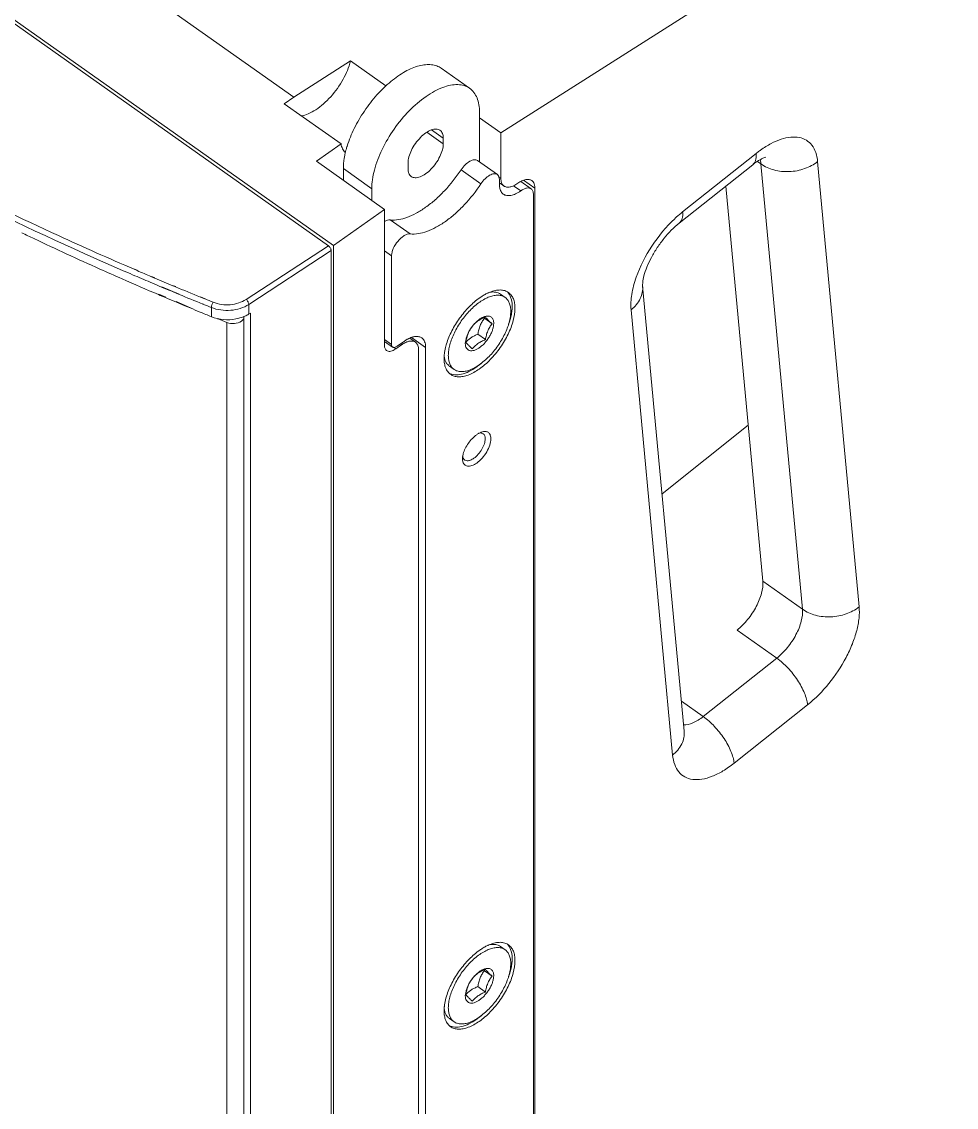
# Model space of a CAD drawing. Header units: millimetres. Extents: x 0 to 9253, y 0 to 2730.
# Drawn here: x 7481.6 to 7598, y 1392 to 1527.3 of the extents above; entities that cross this region are included whole.
import ezdxf

# ---------------------------------------------------------------- set-up
doc = ezdxf.new("R2010")
doc.units = ezdxf.units.MM
doc.layers.get('0').update_dxf_attribs({"lineweight": 13})

msp = doc.modelspace()

# ---------------------------------------------------------------- linework, layer by layer
at = {"color": 7, "linetype": 'Continuous'}
for p, q in [((7541.28, 1513.41), (7720.54, 1627.63)), ((7371.86, 1603.95), (7519.79, 1499.35)), ((7371.93, 1604.38), (7520.42, 1499.38)), ((7515.47, 1517.88), (7398.09, 1600.88)), ((7515.47, 1517.88), (7522.55, 1522.39)), ((7522.55, 1522.39), (7526.96, 1519.27)), ((7533.86, 1521.47), (7537.4, 1518.97)), ((7515.47, 1517.88), (7514.3, 1517.05)), ((7521.37, 1512.05), (7514.3, 1517.05)), ((7538.63, 1515.96), (7538.63, 1509.79)), ((7538.63, 1515.28), (7541.28, 1513.41)), ((7532.07, 1513.5), (7534.11, 1512.05)), ((7534.11, 1512.76), (7532.65, 1513.79)), ((7541.28, 1513.41), (7541.28, 1507.75)), ((7521.37, 1512.05), (7518.3, 1509.88)), ((7534.11, 1512.05), (7534.11, 1512.76)), ((7573.1, 1510.85), (7563.94, 1503.58)), ((7526.79, 1503.88), (7518.3, 1509.88)), ((7521.66, 1508.96), (7521.66, 1507.5)), ((7525.2, 1506.46), (7521.66, 1508.96)), ((7529.72, 1509.66), (7529.72, 1508.95)), ((7538.37, 1509.97), (7540.85, 1508.22)), ((7563.52, 1502.16), (7572.68, 1509.44)), ((7573.7, 1509.54), (7573.26, 1509.86)), ((7578.88, 1454.03), (7573.7, 1509.54)), ((7585.94, 1454.33), (7580.76, 1509.84)), ((7536.33, 1508.82), (7538.81, 1507.07)), ((7541.05, 1507.91), (7541.28, 1507.75)), ((7541.11, 1506.96), (7541.11, 1507.59)), ((7541.31, 1507.43), (7541.28, 1507.6)), ((7545.53, 1506.51), (7544.12, 1507.51)), ((7525.2, 1505), (7525.2, 1506.46)), ((7541.67, 1506.8), (7541.11, 1507.2)), ((7542.86, 1506.82), (7543.76, 1506.19)), ((7545.06, 1506.43), (7543.76, 1507.35)), ((7545.53, 1318.44), (7545.53, 1506.51)), ((7569.34, 1506.78), (7573.93, 1457.53)), ((7545.35, 1317.98), (7545.35, 1505.72)), ((7526.79, 1503.88), (7520.42, 1499.38)), ((7526.79, 1503.88), (7526.79, 1486.91)), ((7529.97, 1500.82), (7527.5, 1502.57)), ((7519.79, 1499.35), (7509.54, 1492.65)), ((7509.88, 1492.04), (7520.15, 1498.74)), ((7520.15, 1498.74), (7520.15, 1290.1)), ((7520.42, 1290.07), (7520.42, 1499.38)), ((7527.67, 1498.09), (7526.79, 1498.71)), ((7527.67, 1498.09), (7527.67, 1487.03)), ((7494.23, 1496.24), (7494.48, 1496.13)), ((7494.23, 1496.24), (7494.48, 1496.13)), ((7495.95, 1496.26), (7495.6, 1496.41)), ((7495.98, 1496.29), (7495.63, 1496.43)), ((7498.14, 1495.32), (7497.74, 1495.49)), ((7498.18, 1495.36), (7497.78, 1495.53)), ((7499.01, 1494.2), (7499.89, 1493.82)), ((7499.04, 1494.23), (7501.21, 1493.32)), ((7500.73, 1494.23), (7500.51, 1494.33)), ((7500.77, 1494.27), (7500.55, 1494.37)), ((7564.14, 1438.82), (7558.96, 1494.33)), ((7498.84, 1493.16), (7498.61, 1493.26)), ((7499.53, 1492.92), (7498.65, 1493.3)), ((7499.49, 1492.88), (7498.84, 1493.16)), ((7499.89, 1493.82), (7500.28, 1493.67)), ((7500.28, 1493.67), (7500.46, 1493.59)), ((7500.46, 1493.59), (7501.18, 1493.29)), ((7504.41, 1492.72), (7503.84, 1492.95)), ((7504.42, 1492.74), (7503.86, 1492.97)), ((7541.81, 1492.91), (7541.24, 1493.31)), ((7501.61, 1491.99), (7500.78, 1492.34)), ((7502.6, 1491.62), (7500.81, 1492.38)), ((7502.12, 1491.78), (7501.61, 1491.99)), ((7502.57, 1491.59), (7502.12, 1491.78)), ((7504.14, 1492.08), (7504.23, 1492.04)), ((7504.15, 1492.09), (7504.23, 1492.05)), ((7505.21, 1490.5), (7505.21, 1491.65)), ((7509.89, 1490.83), (7509.88, 1492.04)), ((7557.52, 1491.37), (7562.69, 1435.86)), ((7509.24, 1285.33), (7509.24, 1490.51)), ((7509.89, 1490.84), (7510.07, 1490.95)), ((7510.07, 1490.65), (7510.07, 1490.95)), ((7510.07, 1490.35), (7510.07, 1490.65)), ((7510.07, 1490.21), (7510.07, 1490.35)), ((7510.07, 1285.67), (7510.07, 1490.21)), ((7540.19, 1489.63), (7539.24, 1490.3)), ((7507.14, 1489.79), (7507.14, 1286.14)), ((7537.74, 1489.31), (7537.74, 1489.31)), ((7537.74, 1489.31), (7537.74, 1489.31)), ((7537.84, 1489.44), (7537.84, 1489.43)), ((7526.79, 1487.66), (7527.67, 1487.03)), ((7527.8, 1486.72), (7526.79, 1487.43)), ((7528.38, 1486.83), (7529.26, 1487.45)), ((7529.93, 1487.83), (7530.64, 1487.32)), ((7531.91, 1486.67), (7530.15, 1487.92)), ((7536.87, 1487.36), (7536.86, 1487.17)), ((7539.37, 1487.64), (7538.42, 1488.31)), ((7527.95, 1486.67), (7528.2, 1486.49)), ((7528.2, 1486.49), (7528.91, 1486.99)), ((7528.91, 1486.99), (7528.76, 1487.1)), ((7531.03, 1318.08), (7531.03, 1486.37)), ((7531.91, 1486.67), (7531.91, 1318.03)), ((7535.46, 1483.93), (7534.89, 1484.33)), ((7572.12, 1476.97), (7561.37, 1468.43)), ((7539.02, 1476.15), (7538.87, 1476.11)), ((7573.93, 1457.53), (7578.88, 1454.03)), ((7575.67, 1447.93), (7570.72, 1451.43)), ((7566.51, 1440.65), (7575.67, 1447.93)), ((7563.79, 1442.58), (7566.51, 1440.65)), ((7570.35, 1434.85), (7579.51, 1442.12)), ((7541.81, 1411.59), (7541.24, 1411.99)), ((7540.19, 1408.31), (7539.24, 1408.98)), ((7537.74, 1408), (7537.74, 1407.99)), ((7537.74, 1408), (7537.74, 1407.99)), ((7537.84, 1408.12), (7537.84, 1408.12)), ((7536.87, 1406.05), (7536.86, 1405.85)), ((7539.37, 1406.32), (7538.42, 1406.99)), ((7535.46, 1402.61), (7534.89, 1403.01))]:
    msp.add_line(p, q, dxfattribs=at)
for centre, radius, start, end in [((7534.47, 1507.95), 12.91, 162.76, 163.2326), ((7543.22, 1507.75), 1.94, 179.9461, 184.474), ((7574.54, 1490.4), 16.91, 132.9385, 133.2113), ((7666.99, 1888.94), 430.01, 244.458, 244.6832), ((7666.87, 1893.79), 433.42, 246.562, 246.7357), ((7667.53, 1895.33), 435.09, 246.7358, 247.05), ((7667.99, 1896.44), 435.6, 246.737, 246.994), ((7673.44, 1903.15), 445.62, 246.2666, 246.9006), ((7668.16, 1896.81), 436.71, 247.0499, 247.2111), ((7669.02, 1898.87), 438.24, 247.051, 247.3869), ((7670.19, 1901.7), 441.3, 247.4182, 247.8545), ((7674.76, 1906.24), 448.98, 247.023, 247.2017), ((7669.68, 1900.46), 440.66, 247.5192, 247.9347), ((7671.2, 1904.16), 443.95, 247.9338, 248.0783), ((7541.78, 1488.93), 4.99, 111.9919, 113.587), ((7675.87, 1908.91), 451.87, 247.4486, 247.6189), ((7670.38, 1902.18), 442.52, 247.9463, 248.084), ((7676.33, 1910.04), 453.09, 247.6189, 247.8098), ((7675.14, 1906.64), 449.43, 247.8919, 248.0494), ((7556.47, 1509.27), 25.63, 227.4989, 227.7476), ((7541.68, 1486.26), 4.99, 145.4518, 147.0417), ((7541.7, 1486.25), 5.01, 144.8284, 145.4529), ((7541.69, 1486.26), 4.99, 142.3029, 144.831), ((7541.64, 1486.29), 4.94, 142.0205, 142.2469), ((7541.62, 1486.31), 4.91, 140.4535, 142.0218), ((7539.5, 1485.06), 3.43, 136.9578, 138.8577), ((7540.17, 1485.18), 5.96, 171.6638, 173.0376), ((7538.81, 1485.29), 4.6, 177.4877, 179.9785), ((7540.03, 1473.32), 3.03, 121.8382, 125.2963), ((7539.85, 1473.61), 2.7, 118.6645, 121.8364), ((7539.74, 1473.8), 2.47, 117.2176, 118.6396), ((7541.78, 1407.61), 4.99, 111.9919, 113.587), ((7556.47, 1427.95), 25.63, 227.4989, 227.7476), ((7541.68, 1404.94), 4.99, 145.4518, 147.0417), ((7541.7, 1404.93), 5.01, 144.8284, 145.4529), ((7541.69, 1404.94), 4.99, 142.3029, 144.831), ((7541.64, 1404.97), 4.94, 142.0205, 142.2469), ((7541.62, 1404.99), 4.91, 140.4535, 142.0218), ((7539.5, 1403.75), 3.43, 136.9578, 138.8577), ((7540.17, 1403.87), 5.96, 171.6638, 173.0376), ((7538.81, 1403.97), 4.6, 177.4877, 179.9785)]:
    msp.add_arc(centre, radius, start, end, dxfattribs=at)
for points, knots in [([(7443.94, 1522.3), (7447.9, 1519.87), (7464.19, 1510.3), (7481.16, 1501.91), (7494.23, 1496.24)], [0, 0, 0, 0, 0.24573, 1, 1, 1, 1]), ([(7522.55, 1522.39), (7522.35, 1521.58), (7521.68, 1519.99), (7520.43, 1518.23), (7519.21, 1517.02), (7518.28, 1516.3), (7517.35, 1515.79), (7516.72, 1515.59), (7516.42, 1515.54)], [0, 0, 0, 0, 0.2582, 0.536321, 0.670325, 0.794405, 0.904928, 1, 1, 1, 1]), ([(7533.86, 1521.47), (7533.69, 1521.59), (7533.29, 1521.8), (7532.62, 1521.94), (7531.88, 1521.94), (7530.76, 1521.73), (7529.25, 1521.07), (7527.49, 1519.82), (7525.78, 1518.15), (7524.24, 1516.18), (7522.99, 1514.04), (7522.37, 1512.53), (7522.14, 1511.78)], [0, 0, 0, 0, 0.038311, 0.078584, 0.122392, 0.170751, 0.282363, 0.412909, 0.557438, 0.708808, 0.858966, 1, 1, 1, 1]), ([(7525.2, 1506.46), (7525.2, 1506.83), (7525.26, 1507.62), (7525.61, 1509.28), (7526.46, 1511.44), (7527.93, 1513.94), (7529.77, 1516.18), (7531.53, 1517.71), (7532.98, 1518.62), (7534.01, 1519.1), (7534.98, 1519.39), (7535.89, 1519.47), (7536.72, 1519.35), (7537.19, 1519.11), (7537.4, 1518.97)], [0, 0, 0, 0, 0.057022, 0.119842, 0.2594, 0.410195, 0.561279, 0.701653, 0.764991, 0.822638, 0.874277, 0.920188, 0.961433, 1, 1, 1, 1]), ([(7537.4, 1518.97), (7537.6, 1518.83), (7537.97, 1518.46), (7538.36, 1517.76), (7538.59, 1516.9), (7538.63, 1516.29), (7538.63, 1515.96)], [0, 0, 0, 0, 0.218595, 0.451659, 0.710302, 1, 1, 1, 1]), ([(7495.6, 1496.41), (7492.43, 1497.77), (7479.97, 1503.32), (7467.77, 1509.47), (7458.86, 1514.41)], [0, 0, 0, 0, 0.253011, 1, 1, 1, 1]), ([(7533.7, 1513.74), (7533.64, 1513.79), (7533.48, 1513.86), (7533.21, 1513.91), (7532.92, 1513.88), (7532.47, 1513.75), (7531.88, 1513.41), (7531.22, 1512.83), (7530.62, 1512.1), (7530.13, 1511.29), (7529.82, 1510.47), (7529.72, 1509.92), (7529.72, 1509.66)], [0, 0, 0, 0, 0.038579, 0.079837, 0.125768, 0.177424, 0.298224, 0.438665, 0.589818, 0.74069, 0.880343, 1, 1, 1, 1]), ([(7534.11, 1512.76), (7534.11, 1512.87), (7534.09, 1513.07), (7534.02, 1513.35), (7533.89, 1513.58), (7533.77, 1513.7), (7533.7, 1513.74)], [0, 0, 0, 0, 0.289409, 0.548282, 0.781462, 1, 1, 1, 1]), ([(7580.76, 1509.84), (7580.73, 1510.22), (7580.59, 1510.94), (7580.12, 1511.88), (7579.39, 1512.55), (7578.45, 1512.9), (7577.36, 1512.93), (7576.17, 1512.65), (7574.9, 1512.09), (7574.08, 1511.57), (7573.66, 1511.27)], [0, 0, 0, 0, 0.124669, 0.234241, 0.335542, 0.438593, 0.552627, 0.683307, 0.832679, 1, 1, 1, 1]), ([(7521.37, 1512.05), (7521.41, 1511.83), (7521.53, 1511.43), (7521.77, 1511.09), (7521.91, 1510.95)], [0, 0, 0, 0, 0.528015, 1, 1, 1, 1]), ([(7522.11, 1511.68), (7522.08, 1511.6), (7521.99, 1511.28), (7521.91, 1510.96), (7521.86, 1510.72)], [0, 0, 0, 0, 0.255614, 1, 1, 1, 1]), ([(7530.13, 1507.97), (7530.19, 1507.92), (7530.35, 1507.85), (7530.62, 1507.81), (7530.91, 1507.84), (7531.36, 1507.97), (7531.95, 1508.3), (7532.61, 1508.88), (7533.21, 1509.61), (7533.7, 1510.43), (7534.01, 1511.25), (7534.11, 1511.8), (7534.11, 1512.05)], [0, 0, 0, 0, 0.038579, 0.079837, 0.125768, 0.177424, 0.298224, 0.438665, 0.589818, 0.74069, 0.880343, 1, 1, 1, 1]), ([(7521.86, 1510.72), (7521.83, 1510.57), (7521.72, 1509.99), (7521.66, 1509.39), (7521.66, 1508.96)], [0, 0, 0, 0, 0.26465, 1, 1, 1, 1]), ([(7572.68, 1509.44), (7572.76, 1509.5), (7572.91, 1509.68), (7573.06, 1510.01), (7573.12, 1510.41), (7573.12, 1510.7), (7573.1, 1510.85)], [0, 0, 0, 0, 0.211552, 0.441248, 0.702202, 1, 1, 1, 1]), ([(7572.68, 1509.44), (7572.99, 1509.69), (7573.43, 1510), (7573.99, 1510.28), (7574.2, 1510.36), (7574.29, 1510.39)], [0, 0, 0, 0, 0.639851, 0.862284, 1, 1, 1, 1]), ([(7573.66, 1511.27), (7573.61, 1511.24), (7573.42, 1511.1), (7573.24, 1510.96), (7573.1, 1510.85)], [0, 0, 0, 0, 0.246989, 1, 1, 1, 1]), ([(7529.72, 1508.95), (7529.72, 1508.85), (7529.74, 1508.65), (7529.81, 1508.37), (7529.94, 1508.14), (7530.06, 1508.02), (7530.13, 1507.97)], [0, 0, 0, 0, 0.289409, 0.548282, 0.781462, 1, 1, 1, 1]), ([(7538.37, 1509.97), (7538.32, 1510.01), (7538.18, 1510.07), (7537.94, 1510.07), (7537.68, 1510.01), (7537.29, 1509.82), (7536.81, 1509.44), (7536.48, 1509.04), (7536.33, 1508.82)], [0, 0, 0, 0, 0.081481, 0.17201, 0.277091, 0.398419, 0.682987, 1, 1, 1, 1]), ([(7573.7, 1509.54), (7573.7, 1509.59), (7573.68, 1509.77), (7573.64, 1509.94), (7573.6, 1510.07)], [0, 0, 0, 0, 0.261983, 1, 1, 1, 1]), ([(7580.76, 1509.84), (7580.28, 1509.46), (7579.43, 1509.01), (7578.21, 1508.68), (7576.92, 1508.53), (7575.35, 1508.69), (7574.19, 1509.2), (7573.7, 1509.54)], [0, 0, 0, 0, 0.245682, 0.374968, 0.505702, 0.762019, 1, 1, 1, 1]), ([(7536.33, 1508.82), (7535.72, 1507.89), (7534.69, 1506.58), (7533.14, 1505.08), (7531.96, 1504.14), (7530.78, 1503.39), (7529.34, 1502.73), (7528.19, 1502.5), (7527.5, 1502.57)], [0, 0, 0, 0, 0.297862, 0.440715, 0.575631, 0.700228, 0.812841, 1, 1, 1, 1]), ([(7538.81, 1507.07), (7538.96, 1507.29), (7539.28, 1507.69), (7539.76, 1508.07), (7540.15, 1508.26), (7540.42, 1508.32), (7540.65, 1508.32), (7540.79, 1508.26), (7540.85, 1508.22)], [0, 0, 0, 0, 0.317013, 0.601581, 0.722908, 0.82799, 0.918519, 1, 1, 1, 1]), ([(7540.85, 1508.22), (7540.93, 1508.16), (7541.08, 1507.95), (7541.11, 1507.72), (7541.11, 1507.59)], [0, 0, 0, 0, 0.450579, 1, 1, 1, 1]), ([(7545.14, 1507.46), (7545.04, 1507.53), (7544.78, 1507.63), (7544.35, 1507.6), (7543.88, 1507.43), (7543.57, 1507.25), (7543.41, 1507.14)], [0, 0, 0, 0, 0.195944, 0.420247, 0.688031, 1, 1, 1, 1]), ([(7529.97, 1500.82), (7530.67, 1500.75), (7531.81, 1500.98), (7533.25, 1501.64), (7534.44, 1502.39), (7535.62, 1503.33), (7537.17, 1504.83), (7538.19, 1506.14), (7538.81, 1507.07)], [0, 0, 0, 0, 0.187159, 0.299772, 0.424369, 0.559285, 0.702138, 1, 1, 1, 1]), ([(7541.11, 1506.96), (7541.11, 1506.93), (7541.11, 1506.79), (7541.12, 1506.66), (7541.14, 1506.56)], [0, 0, 0, 0, 0.260727, 1, 1, 1, 1]), ([(7541.14, 1506.56), (7541.15, 1506.54), (7541.17, 1506.42), (7541.2, 1506.31), (7541.24, 1506.23)], [0, 0, 0, 0, 0.260895, 1, 1, 1, 1]), ([(7541.24, 1506.23), (7541.28, 1506.14), (7541.37, 1505.97), (7541.52, 1505.83), (7541.59, 1505.78)], [0, 0, 0, 0, 0.515486, 1, 1, 1, 1]), ([(7541.38, 1507.17), (7541.37, 1507.19), (7541.34, 1507.27), (7541.32, 1507.36), (7541.31, 1507.43)], [0, 0, 0, 0, 0.239739, 1, 1, 1, 1]), ([(7541.67, 1506.8), (7541.64, 1506.82), (7541.52, 1506.92), (7541.43, 1507.06), (7541.38, 1507.17)], [0, 0, 0, 0, 0.241501, 1, 1, 1, 1]), ([(7541.59, 1505.78), (7541.72, 1505.69), (7542.04, 1505.57), (7542.58, 1505.6), (7543.17, 1505.81), (7543.56, 1506.05), (7543.76, 1506.19)], [0, 0, 0, 0, 0.195804, 0.420066, 0.687916, 1, 1, 1, 1]), ([(7543.41, 1507.14), (7543.25, 1507.02), (7542.94, 1506.83), (7542.46, 1506.66), (7542.02, 1506.63), (7541.77, 1506.73), (7541.67, 1506.8)], [0, 0, 0, 0, 0.312332, 0.58033, 0.804508, 1, 1, 1, 1]), ([(7543.76, 1506.19), (7543.88, 1506.27), (7544.11, 1506.41), (7544.47, 1506.54), (7544.79, 1506.56), (7544.98, 1506.48), (7545.06, 1506.43)], [0, 0, 0, 0, 0.312084, 0.579934, 0.804197, 1, 1, 1, 1]), ([(7545.06, 1506.43), (7545.11, 1506.4), (7545.19, 1506.31), (7545.32, 1506.08), (7545.35, 1505.87), (7545.35, 1505.72)], [0, 0, 0, 0, 0.219098, 0.452864, 1, 1, 1, 1]), ([(7545.53, 1506.51), (7545.53, 1506.59), (7545.51, 1506.87), (7545.42, 1507.16), (7545.3, 1507.31)], [0, 0, 0, 0, 0.28427, 1, 1, 1, 1]), ([(7563.94, 1503.58), (7563.87, 1503.51), (7563.55, 1503.26), (7563.24, 1502.99), (7563.02, 1502.78)], [0, 0, 0, 0, 0.24522, 1, 1, 1, 1]), ([(7563.94, 1503.58), (7563.96, 1503.42), (7563.96, 1503.14), (7563.9, 1502.74), (7563.76, 1502.4), (7563.6, 1502.23), (7563.52, 1502.16)], [0, 0, 0, 0, 0.297798, 0.558752, 0.788448, 1, 1, 1, 1]), ([(7527.5, 1502.57), (7527.38, 1502.58), (7527.13, 1502.54), (7526.91, 1502.43), (7526.79, 1502.36)], [0, 0, 0, 0, 0.450178, 1, 1, 1, 1]), ([(7562.96, 1502.72), (7561.88, 1501.71), (7560, 1499.43), (7558.63, 1496.8), (7558.15, 1495.43)], [0, 0, 0, 0, 0.505643, 1, 1, 1, 1]), ([(7558.96, 1494.33), (7558.95, 1494.48), (7558.97, 1494.91), (7559.13, 1495.7), (7559.49, 1496.75), (7560.05, 1497.93), (7560.77, 1499.13), (7561.86, 1500.62), (7562.83, 1501.61), (7563.52, 1502.16)], [0, 0, 0, 0, 0.046333, 0.137894, 0.261079, 0.404193, 0.557859, 0.713851, 1, 1, 1, 1]), ([(7527.67, 1498.09), (7527.67, 1498.23), (7527.72, 1498.54), (7527.94, 1499.19), (7528.33, 1499.8), (7528.83, 1500.31), (7529.22, 1500.61), (7529.6, 1500.79), (7529.86, 1500.83), (7529.97, 1500.82)], [0, 0, 0, 0, 0.113321, 0.244473, 0.532195, 0.673082, 0.801061, 0.91062, 1, 1, 1, 1]), ([(7494.08, 1495.22), (7493.16, 1495.62), (7489.48, 1497.26), (7485.83, 1498.94), (7483.1, 1500.23)], [0, 0, 0, 0, 0.250837, 1, 1, 1, 1]), ([(7519.79, 1499.35), (7519.89, 1499.27), (7520.02, 1499.13), (7520.12, 1498.91), (7520.15, 1498.79), (7520.15, 1498.74)], [0, 0, 0, 0, 0.523295, 0.781873, 1, 1, 1, 1]), ([(7558.15, 1495.43), (7557.91, 1494.73), (7557.55, 1493.39), (7557.46, 1492), (7557.52, 1491.37)], [0, 0, 0, 0, 0.538874, 1, 1, 1, 1]), ([(7558.96, 1494.33), (7558.98, 1494.07), (7558.95, 1493.52), (7558.58, 1492.43), (7557.98, 1491.74), (7557.52, 1491.37)], [0, 0, 0, 0, 0.23397, 0.475737, 1, 1, 1, 1]), ([(7505.45, 1492.3), (7505.78, 1492.17), (7506.48, 1491.99), (7507.56, 1491.96), (7508.61, 1492.17), (7509.25, 1492.46), (7509.54, 1492.65)], [0, 0, 0, 0, 0.249125, 0.506742, 0.76076, 1, 1, 1, 1]), ([(7509.88, 1492.04), (7509.88, 1492.09), (7509.85, 1492.2), (7509.76, 1492.42), (7509.64, 1492.57), (7509.54, 1492.65)], [0, 0, 0, 0, 0.217958, 0.47768, 1, 1, 1, 1]), ([(7538.65, 1492.85), (7538.18, 1492.52), (7537.28, 1491.74), (7536.11, 1490.34), (7535.16, 1488.79), (7534.69, 1487.68), (7534.52, 1487.13)], [0, 0, 0, 0, 0.239899, 0.497848, 0.756928, 1, 1, 1, 1]), ([(7534.74, 1485.67), (7534.74, 1485.88), (7534.78, 1486.34), (7534.93, 1487.03), (7535.17, 1487.76), (7535.49, 1488.51), (7535.89, 1489.25), (7536.35, 1489.98), (7536.87, 1490.66), (7537.44, 1491.29), (7538.03, 1491.85), (7538.64, 1492.33), (7539.25, 1492.71), (7539.84, 1492.99), (7540.41, 1493.15), (7540.86, 1493.19), (7541.19, 1493.16), (7541.41, 1493.11), (7541.62, 1493.03), (7541.75, 1492.95), (7541.81, 1492.91)], [0, 0, 0, 0, 0.056997, 0.119738, 0.187523, 0.259352, 0.334013, 0.41016, 0.486379, 0.561254, 0.633429, 0.701674, 0.764964, 0.822565, 0.874167, 0.920041, 0.941172, 0.961349, 0.98085, 1, 1, 1, 1]), ([(7539.22, 1493.22), (7539.18, 1493.19), (7538.98, 1493.07), (7538.79, 1492.95), (7538.65, 1492.85)], [0, 0, 0, 0, 0.243579, 1, 1, 1, 1]), ([(7539.79, 1493.5), (7539.74, 1493.48), (7539.55, 1493.39), (7539.36, 1493.3), (7539.22, 1493.22)], [0, 0, 0, 0, 0.242424, 1, 1, 1, 1]), ([(7541.24, 1493.31), (7541.16, 1493.37), (7540.96, 1493.48), (7540.64, 1493.57), (7540.28, 1493.59), (7540.04, 1493.57), (7539.91, 1493.55)], [0, 0, 0, 0, 0.229879, 0.468546, 0.723459, 1, 1, 1, 1]), ([(7542.24, 1493.52), (7542.1, 1493.62), (7541.77, 1493.78), (7541.19, 1493.86), (7540.56, 1493.78), (7540.13, 1493.64), (7539.92, 1493.55)], [0, 0, 0, 0, 0.215318, 0.446909, 0.706496, 1, 1, 1, 1]), ([(7541.81, 1492.91), (7541.87, 1492.87), (7541.98, 1492.78), (7542.17, 1492.56), (7542.36, 1492.21), (7542.5, 1491.71), (7542.52, 1491.36), (7542.52, 1491.17)], [0, 0, 0, 0, 0.108599, 0.219095, 0.452032, 0.710333, 1, 1, 1, 1]), ([(7542.07, 1493.62), (7542.18, 1493.52), (7542.37, 1493.27), (7542.5, 1492.98), (7542.55, 1492.83)], [0, 0, 0, 0, 0.481016, 1, 1, 1, 1]), ([(7543.05, 1491.54), (7543.05, 1491.76), (7543.02, 1492.16), (7542.87, 1492.73), (7542.62, 1493.19), (7542.37, 1493.43), (7542.24, 1493.52)], [0, 0, 0, 0, 0.289641, 0.548348, 0.781427, 1, 1, 1, 1]), ([(7542.55, 1492.83), (7542.57, 1492.75), (7542.67, 1492.42), (7542.7, 1492.06), (7542.7, 1491.79)], [0, 0, 0, 0, 0.232662, 1, 1, 1, 1]), ([(7505.21, 1491.65), (7505.21, 1491.76), (7505.27, 1491.99), (7505.38, 1492.21), (7505.45, 1492.3)], [0, 0, 0, 0, 0.486742, 1, 1, 1, 1]), ([(7509.88, 1492.04), (7509.22, 1491.61), (7508, 1491.24), (7506.39, 1491.29), (7505.58, 1491.5), (7505.21, 1491.65)], [0, 0, 0, 0, 0.491189, 0.749803, 1, 1, 1, 1]), ([(7535.02, 1483.32), (7535.16, 1483.22), (7535.47, 1483.07), (7536.01, 1482.98), (7536.61, 1483.04), (7537.52, 1483.3), (7538.7, 1483.98), (7540.04, 1485.15), (7541.25, 1486.63), (7542.22, 1488.27), (7542.87, 1489.92), (7543.05, 1491.03), (7543.05, 1491.54)], [0, 0, 0, 0, 0.038584, 0.079849, 0.125777, 0.177443, 0.29824, 0.438678, 0.589834, 0.740712, 0.880344, 1, 1, 1, 1]), ([(7542.7, 1491.79), (7542.7, 1491.74), (7542.69, 1491.53), (7542.68, 1491.31), (7542.66, 1491.15)], [0, 0, 0, 0, 0.240937, 1, 1, 1, 1]), ([(7509.24, 1490.51), (7508.93, 1490.38), (7507.62, 1490), (7506.16, 1490.12), (7505.21, 1490.5)], [0, 0, 0, 0, 0.247404, 1, 1, 1, 1]), ([(7508.95, 1489.96), (7508.7, 1489.78), (7508.08, 1489.59), (7507.44, 1489.67), (7507.14, 1489.79)], [0, 0, 0, 0, 0.489361, 1, 1, 1, 1]), ([(7509.24, 1490.25), (7509.22, 1490.22), (7509.14, 1490.11), (7509.04, 1490.02), (7508.95, 1489.96)], [0, 0, 0, 0, 0.239671, 1, 1, 1, 1]), ([(7509.89, 1490.84), (7509.84, 1490.8), (7509.63, 1490.68), (7509.41, 1490.57), (7509.24, 1490.51)], [0, 0, 0, 0, 0.243925, 1, 1, 1, 1]), ([(7542.52, 1491.17), (7542.52, 1490.95), (7542.48, 1490.5), (7542.34, 1489.8), (7542.1, 1489.07), (7541.78, 1488.33), (7541.38, 1487.58), (7540.91, 1486.86), (7540.39, 1486.17), (7539.83, 1485.54), (7539.23, 1484.98), (7538.62, 1484.51), (7538.02, 1484.13), (7537.42, 1483.85), (7536.86, 1483.68), (7536.4, 1483.64), (7536.08, 1483.67), (7535.85, 1483.73), (7535.64, 1483.81), (7535.52, 1483.89), (7535.46, 1483.93)], [0, 0, 0, 0, 0.056997, 0.119738, 0.187523, 0.259352, 0.334013, 0.41016, 0.486379, 0.561254, 0.633429, 0.701674, 0.764964, 0.822565, 0.874167, 0.920041, 0.941172, 0.961349, 0.98085, 1, 1, 1, 1]), ([(7539.37, 1490.47), (7539.2, 1490.4), (7538.88, 1490.26), (7538.43, 1489.99), (7538.05, 1489.68), (7537.83, 1489.43), (7537.74, 1489.31)], [0, 0, 0, 0, 0.267932, 0.525013, 0.768412, 1, 1, 1, 1]), ([(7539.35, 1490.54), (7539.22, 1490.51), (7538.95, 1490.4), (7538.57, 1490.16), (7538.19, 1489.83), (7537.96, 1489.58), (7537.84, 1489.44)], [0, 0, 0, 0, 0.210222, 0.451003, 0.716997, 1, 1, 1, 1]), ([(7539.24, 1490.3), (7539.13, 1490.16), (7538.93, 1489.88), (7538.69, 1489.39), (7538.52, 1488.87), (7538.45, 1488.5), (7538.42, 1488.31)], [0, 0, 0, 0, 0.238161, 0.484311, 0.739034, 1, 1, 1, 1]), ([(7540.4, 1489.67), (7540.4, 1489.75), (7540.39, 1489.9), (7540.34, 1490.12), (7540.25, 1490.3), (7540.12, 1490.44), (7539.96, 1490.53), (7539.77, 1490.58), (7539.56, 1490.59), (7539.42, 1490.56), (7539.35, 1490.54)], [0, 0, 0, 0, 0.147241, 0.279553, 0.399254, 0.510957, 0.620874, 0.73566, 0.860851, 1, 1, 1, 1]), ([(7540.19, 1489.63), (7540.09, 1489.72), (7539.91, 1489.88), (7539.67, 1490.11), (7539.49, 1490.3), (7539.4, 1490.42), (7539.37, 1490.47)], [0, 0, 0, 0, 0.34222, 0.629618, 0.846996, 1, 1, 1, 1]), ([(7542.66, 1491.15), (7542.64, 1491.02), (7542.55, 1490.48), (7542.4, 1489.95), (7542.26, 1489.56)], [0, 0, 0, 0, 0.235227, 1, 1, 1, 1]), ([(7536.86, 1487.17), (7536.86, 1487.06), (7536.88, 1486.86), (7536.97, 1486.63), (7537.07, 1486.48), (7537.16, 1486.39), (7537.26, 1486.33), (7537.43, 1486.26), (7537.67, 1486.24), (7537.97, 1486.3), (7538.31, 1486.44), (7538.65, 1486.65), (7538.99, 1486.93), (7539.32, 1487.26), (7539.62, 1487.64), (7539.89, 1488.05), (7540.11, 1488.46), (7540.27, 1488.88), (7540.37, 1489.28), (7540.4, 1489.55), (7540.4, 1489.67)], [0, 0, 0, 0, 0.053348, 0.099523, 0.120693, 0.141149, 0.161448, 0.182168, 0.226747, 0.278029, 0.337163, 0.403918, 0.477143, 0.555094, 0.635658, 0.716536, 0.79541, 0.8701, 0.938747, 1, 1, 1, 1]), ([(7537.5, 1488.97), (7537.41, 1488.84), (7537.26, 1488.57), (7537.07, 1488.16), (7536.94, 1487.76), (7536.89, 1487.49), (7536.87, 1487.36)], [0, 0, 0, 0, 0.272138, 0.533729, 0.778085, 1, 1, 1, 1]), ([(7537.74, 1489.31), (7537.63, 1489.17), (7537.43, 1488.88), (7537.19, 1488.4), (7537.02, 1487.88), (7536.95, 1487.51), (7536.92, 1487.32)], [0, 0, 0, 0, 0.238161, 0.484311, 0.739034, 1, 1, 1, 1]), ([(7539.37, 1487.64), (7539.4, 1487.82), (7539.47, 1488.19), (7539.64, 1488.72), (7539.88, 1489.2), (7540.08, 1489.49), (7540.19, 1489.63)], [0, 0, 0, 0, 0.260966, 0.515689, 0.761839, 1, 1, 1, 1]), ([(7528.91, 1486.99), (7528.96, 1487.03), (7529.17, 1487.17), (7529.4, 1487.29), (7529.57, 1487.35)], [0, 0, 0, 0, 0.26665, 1, 1, 1, 1]), ([(7529.68, 1487.71), (7529.65, 1487.7), (7529.51, 1487.61), (7529.37, 1487.52), (7529.26, 1487.45)], [0, 0, 0, 0, 0.242417, 1, 1, 1, 1]), ([(7529.57, 1487.35), (7529.62, 1487.37), (7529.81, 1487.44), (7530.01, 1487.47), (7530.16, 1487.47)], [0, 0, 0, 0, 0.272932, 1, 1, 1, 1]), ([(7531.43, 1487.86), (7531.33, 1487.93), (7531.07, 1488.04), (7530.64, 1488.06), (7530.16, 1487.95), (7529.85, 1487.8), (7529.68, 1487.71)], [0, 0, 0, 0, 0.205827, 0.43336, 0.696436, 1, 1, 1, 1]), ([(7530.16, 1487.47), (7530.2, 1487.47), (7530.37, 1487.46), (7530.54, 1487.39), (7530.64, 1487.32)], [0, 0, 0, 0, 0.266618, 1, 1, 1, 1]), ([(7530.64, 1487.32), (7530.77, 1487.23), (7530.99, 1486.92), (7531.03, 1486.57), (7531.03, 1486.37)], [0, 0, 0, 0, 0.450318, 1, 1, 1, 1]), ([(7531.91, 1486.67), (7531.91, 1486.8), (7531.9, 1487.05), (7531.81, 1487.38), (7531.65, 1487.66), (7531.51, 1487.8), (7531.43, 1487.86)], [0, 0, 0, 0, 0.289414, 0.54828, 0.781456, 1, 1, 1, 1]), ([(7536.92, 1487.32), (7536.96, 1487.27), (7537.05, 1487.16), (7537.22, 1486.97), (7537.46, 1486.74), (7537.64, 1486.57), (7537.74, 1486.48)], [0, 0, 0, 0, 0.153004, 0.370382, 0.657779, 1, 1, 1, 1]), ([(7538.42, 1488.31), (7538.28, 1488.26), (7538.01, 1488.14), (7537.63, 1487.93), (7537.29, 1487.69), (7537.09, 1487.5), (7537, 1487.4)], [0, 0, 0, 0, 0.264232, 0.520305, 0.765632, 1, 1, 1, 1]), ([(7537.74, 1486.48), (7537.83, 1486.61), (7538.05, 1486.85), (7538.43, 1487.17), (7538.88, 1487.43), (7539.2, 1487.57), (7539.37, 1487.64)], [0, 0, 0, 0, 0.231588, 0.474987, 0.732068, 1, 1, 1, 1]), ([(7526.79, 1486.91), (7526.79, 1486.78), (7526.82, 1486.54), (7526.96, 1486.34), (7527.05, 1486.27)], [0, 0, 0, 0, 0.549315, 1, 1, 1, 1]), ([(7527.05, 1486.27), (7527.1, 1486.24), (7527.24, 1486.18), (7527.48, 1486.17), (7527.74, 1486.23), (7527.92, 1486.32), (7528.01, 1486.37)], [0, 0, 0, 0, 0.204286, 0.431217, 0.695051, 1, 1, 1, 1]), ([(7527.8, 1486.72), (7527.76, 1486.75), (7527.69, 1486.85), (7527.67, 1486.97), (7527.67, 1487.03)], [0, 0, 0, 0, 0.450685, 1, 1, 1, 1]), ([(7528.38, 1486.83), (7528.33, 1486.79), (7528.22, 1486.73), (7528.06, 1486.67), (7527.92, 1486.66), (7527.84, 1486.69), (7527.8, 1486.72)], [0, 0, 0, 0, 0.311793, 0.58005, 0.804335, 1, 1, 1, 1]), ([(7528.01, 1486.37), (7528.02, 1486.38), (7528.09, 1486.42), (7528.15, 1486.46), (7528.2, 1486.49)], [0, 0, 0, 0, 0.243618, 1, 1, 1, 1]), ([(7534.25, 1485.91), (7534.25, 1485.87), (7534.23, 1485.73), (7534.22, 1485.6), (7534.22, 1485.49)], [0, 0, 0, 0, 0.255577, 1, 1, 1, 1]), ([(7534.52, 1487.13), (7534.49, 1487.03), (7534.39, 1486.68), (7534.31, 1486.32), (7534.27, 1486.05)], [0, 0, 0, 0, 0.260291, 1, 1, 1, 1]), ([(7534.21, 1485.29), (7534.21, 1485.08), (7534.24, 1484.67), (7534.39, 1484.11), (7534.65, 1483.65), (7534.89, 1483.41), (7535.02, 1483.32)], [0, 0, 0, 0, 0.289641, 0.548348, 0.781427, 1, 1, 1, 1]), ([(7534.23, 1485.47), (7534.24, 1485.42), (7534.28, 1485.25), (7534.33, 1485.07), (7534.39, 1484.95)], [0, 0, 0, 0, 0.261696, 1, 1, 1, 1]), ([(7534.39, 1484.95), (7534.45, 1484.83), (7534.55, 1484.65), (7534.74, 1484.45), (7534.84, 1484.37), (7534.89, 1484.33)], [0, 0, 0, 0, 0.513303, 0.758461, 1, 1, 1, 1]), ([(7535.46, 1483.93), (7535.4, 1483.97), (7535.29, 1484.06), (7535.09, 1484.28), (7534.9, 1484.63), (7534.77, 1485.12), (7534.74, 1485.48), (7534.74, 1485.67)], [0, 0, 0, 0, 0.108599, 0.219095, 0.452032, 0.710333, 1, 1, 1, 1]), ([(7538.87, 1484.7), (7538.82, 1484.66), (7538.63, 1484.51), (7538.43, 1484.36), (7538.28, 1484.25)], [0, 0, 0, 0, 0.255472, 1, 1, 1, 1]), ([(7538.28, 1484.25), (7537.97, 1484.03), (7537.36, 1483.66), (7536.43, 1483.31), (7535.58, 1483.21), (7535.06, 1483.35), (7534.84, 1483.46)], [0, 0, 0, 0, 0.308257, 0.575982, 0.803045, 1, 1, 1, 1]), ([(7538.28, 1475.79), (7538.08, 1475.66), (7537.71, 1475.32), (7537.22, 1474.73), (7536.84, 1474.08), (7536.66, 1473.62), (7536.6, 1473.39)], [0, 0, 0, 0, 0.241756, 0.50145, 0.760383, 1, 1, 1, 1]), ([(7537.93, 1472.86), (7538.12, 1473), (7538.5, 1473.35), (7538.94, 1473.96), (7539.24, 1474.61), (7539.34, 1475.07), (7539.34, 1475.28)], [0, 0, 0, 0, 0.253695, 0.524646, 0.782314, 1, 1, 1, 1]), ([(7538.28, 1472.26), (7538.53, 1472.43), (7538.99, 1472.87), (7539.55, 1473.63), (7539.93, 1474.45), (7540.05, 1475.02), (7540.05, 1475.28)], [0, 0, 0, 0, 0.253701, 0.524646, 0.782308, 1, 1, 1, 1]), ([(7538.87, 1476.11), (7538.85, 1476.1), (7538.76, 1476.07), (7538.68, 1476.03), (7538.61, 1476)], [0, 0, 0, 0, 0.240661, 1, 1, 1, 1]), ([(7538.93, 1475.98), (7538.9, 1475.99), (7538.8, 1476.01), (7538.69, 1476.01), (7538.61, 1476)], [0, 0, 0, 0, 0.234314, 1, 1, 1, 1]), ([(7540.05, 1475.28), (7540.05, 1475.43), (7540.01, 1475.71), (7539.83, 1476.01), (7539.62, 1476.14), (7539.36, 1476.21), (7539.15, 1476.19), (7539.02, 1476.15)], [0, 0, 0, 0, 0.280551, 0.5121, 0.622625, 0.737659, 1, 1, 1, 1]), ([(7539.34, 1475.28), (7539.34, 1475.41), (7539.31, 1475.64), (7539.17, 1475.85), (7539.08, 1475.91)], [0, 0, 0, 0, 0.549675, 1, 1, 1, 1]), ([(7536.53, 1473.07), (7536.53, 1473.05), (7536.52, 1472.95), (7536.51, 1472.85), (7536.51, 1472.78)], [0, 0, 0, 0, 0.260345, 1, 1, 1, 1]), ([(7536.51, 1472.78), (7536.51, 1472.75), (7536.51, 1472.66), (7536.52, 1472.58), (7536.53, 1472.51)], [0, 0, 0, 0, 0.260727, 1, 1, 1, 1]), ([(7536.6, 1473.39), (7536.59, 1473.36), (7536.57, 1473.26), (7536.55, 1473.15), (7536.53, 1473.07)], [0, 0, 0, 0, 0.257946, 1, 1, 1, 1]), ([(7536.53, 1473.05), (7536.54, 1473.02), (7536.56, 1472.91), (7536.61, 1472.81), (7536.67, 1472.74)], [0, 0, 0, 0, 0.270703, 1, 1, 1, 1]), ([(7536.53, 1472.51), (7536.56, 1472.35), (7536.66, 1472.12), (7536.91, 1471.92), (7537.14, 1471.86), (7537.4, 1471.86), (7537.8, 1471.96), (7538.09, 1472.13), (7538.28, 1472.26)], [0, 0, 0, 0, 0.224246, 0.325748, 0.431126, 0.548131, 0.681483, 1, 1, 1, 1]), ([(7536.77, 1472.64), (7536.79, 1472.63), (7536.89, 1472.57), (7537.01, 1472.55), (7537.09, 1472.54)], [0, 0, 0, 0, 0.240084, 1, 1, 1, 1]), ([(7537.09, 1472.54), (7537.23, 1472.54), (7537.53, 1472.61), (7537.79, 1472.77), (7537.93, 1472.86)], [0, 0, 0, 0, 0.44634, 1, 1, 1, 1]), ([(7573.93, 1457.53), (7573.98, 1457.04), (7573.82, 1455.93), (7573.15, 1454.3), (7572.11, 1452.73), (7571.21, 1451.82), (7570.72, 1451.43)], [0, 0, 0, 0, 0.208909, 0.462755, 0.736721, 1, 1, 1, 1]), ([(7575.67, 1447.93), (7576.16, 1448.32), (7577.05, 1449.23), (7578.1, 1450.8), (7578.77, 1452.43), (7578.93, 1453.54), (7578.88, 1454.03)], [0, 0, 0, 0, 0.263274, 0.537246, 0.791097, 1, 1, 1, 1]), ([(7578.88, 1454.03), (7579.37, 1453.69), (7580.52, 1453.18), (7582.1, 1453.02), (7583.39, 1453.17), (7584.61, 1453.5), (7585.46, 1453.95), (7585.94, 1454.33)], [0, 0, 0, 0, 0.237981, 0.494298, 0.625032, 0.754318, 1, 1, 1, 1]), ([(7579.51, 1442.12), (7580.49, 1442.9), (7582.29, 1444.73), (7584.05, 1447.39), (7585.11, 1449.66), (7585.66, 1451.31), (7585.96, 1452.87), (7585.98, 1453.87), (7585.94, 1454.33)], [0, 0, 0, 0, 0.262957, 0.536622, 0.667921, 0.790593, 0.901907, 1, 1, 1, 1]), ([(7579.51, 1442.12), (7579.49, 1442.36), (7579.39, 1442.85), (7579.02, 1443.91), (7578.28, 1445.26), (7577.11, 1446.73), (7576.17, 1447.58), (7575.67, 1447.93)], [0, 0, 0, 0, 0.098818, 0.211902, 0.469023, 0.742859, 1, 1, 1, 1]), ([(7564.05, 1439.63), (7564.45, 1439.61), (7565.35, 1439.84), (7566.11, 1440.34), (7566.51, 1440.65)], [0, 0, 0, 0, 0.438573, 1, 1, 1, 1]), ([(7566.51, 1440.65), (7567.01, 1440.3), (7567.95, 1439.45), (7569.12, 1437.98), (7569.87, 1436.63), (7570.23, 1435.58), (7570.33, 1435.08), (7570.35, 1434.85)], [0, 0, 0, 0, 0.257141, 0.530977, 0.788098, 0.901182, 1, 1, 1, 1]), ([(7562.69, 1435.86), (7563.16, 1436.23), (7563.76, 1436.92), (7564.13, 1438.01), (7564.16, 1438.56), (7564.14, 1438.82)], [0, 0, 0, 0, 0.524263, 0.76603, 1, 1, 1, 1]), ([(7562.69, 1435.86), (7562.73, 1435.46), (7562.88, 1434.71), (7563.4, 1433.73), (7564.2, 1433.06), (7565.23, 1432.76), (7566.4, 1432.81), (7567.69, 1433.19), (7569.04, 1433.88), (7569.91, 1434.5), (7570.35, 1434.85)], [0, 0, 0, 0, 0.121643, 0.227992, 0.326832, 0.42913, 0.544321, 0.677532, 0.830067, 1, 1, 1, 1]), ([(7538.65, 1411.53), (7538.18, 1411.2), (7537.28, 1410.42), (7536.11, 1409.03), (7535.16, 1407.48), (7534.69, 1406.36), (7534.52, 1405.81)], [0, 0, 0, 0, 0.239899, 0.497848, 0.756928, 1, 1, 1, 1]), ([(7534.74, 1404.35), (7534.74, 1404.57), (7534.78, 1405.02), (7534.93, 1405.72), (7535.17, 1406.45), (7535.49, 1407.19), (7535.89, 1407.94), (7536.35, 1408.66), (7536.87, 1409.35), (7537.44, 1409.98), (7538.03, 1410.54), (7538.64, 1411.01), (7539.25, 1411.39), (7539.84, 1411.67), (7540.41, 1411.84), (7540.86, 1411.88), (7541.19, 1411.85), (7541.41, 1411.79), (7541.62, 1411.71), (7541.75, 1411.63), (7541.81, 1411.59)], [0, 0, 0, 0, 0.056997, 0.119738, 0.187523, 0.259352, 0.334013, 0.41016, 0.486379, 0.561254, 0.633429, 0.701674, 0.764964, 0.822565, 0.874167, 0.920041, 0.941172, 0.961349, 0.98085, 1, 1, 1, 1]), ([(7539.22, 1411.9), (7539.18, 1411.87), (7538.98, 1411.76), (7538.79, 1411.63), (7538.65, 1411.53)], [0, 0, 0, 0, 0.243579, 1, 1, 1, 1]), ([(7539.79, 1412.18), (7539.74, 1412.16), (7539.55, 1412.08), (7539.36, 1411.98), (7539.22, 1411.9)], [0, 0, 0, 0, 0.242424, 1, 1, 1, 1]), ([(7541.24, 1411.99), (7541.16, 1412.05), (7540.96, 1412.16), (7540.64, 1412.25), (7540.28, 1412.27), (7540.04, 1412.25), (7539.91, 1412.23)], [0, 0, 0, 0, 0.229879, 0.468546, 0.723459, 1, 1, 1, 1]), ([(7542.24, 1412.2), (7542.1, 1412.3), (7541.77, 1412.46), (7541.19, 1412.54), (7540.56, 1412.46), (7540.13, 1412.33), (7539.92, 1412.24)], [0, 0, 0, 0, 0.215318, 0.446909, 0.706496, 1, 1, 1, 1]), ([(7541.81, 1411.59), (7541.87, 1411.55), (7541.98, 1411.46), (7542.17, 1411.24), (7542.36, 1410.89), (7542.5, 1410.4), (7542.52, 1410.04), (7542.52, 1409.85)], [0, 0, 0, 0, 0.108599, 0.219095, 0.452032, 0.710333, 1, 1, 1, 1]), ([(7542.07, 1412.31), (7542.18, 1412.2), (7542.37, 1411.95), (7542.5, 1411.67), (7542.55, 1411.51)], [0, 0, 0, 0, 0.481016, 1, 1, 1, 1]), ([(7543.05, 1410.23), (7543.05, 1410.44), (7543.02, 1410.85), (7542.87, 1411.41), (7542.62, 1411.87), (7542.37, 1412.11), (7542.24, 1412.2)], [0, 0, 0, 0, 0.289641, 0.548348, 0.781427, 1, 1, 1, 1]), ([(7542.55, 1411.51), (7542.57, 1411.44), (7542.67, 1411.1), (7542.7, 1410.75), (7542.7, 1410.48)], [0, 0, 0, 0, 0.232662, 1, 1, 1, 1]), ([(7535.02, 1402), (7535.16, 1401.9), (7535.47, 1401.75), (7536.01, 1401.67), (7536.61, 1401.72), (7537.52, 1401.99), (7538.7, 1402.66), (7540.04, 1403.83), (7541.25, 1405.31), (7542.22, 1406.95), (7542.87, 1408.6), (7543.05, 1409.71), (7543.05, 1410.23)], [0, 0, 0, 0, 0.038584, 0.079849, 0.125777, 0.177443, 0.29824, 0.438678, 0.589834, 0.740712, 0.880344, 1, 1, 1, 1]), ([(7542.7, 1410.48), (7542.7, 1410.42), (7542.69, 1410.21), (7542.68, 1409.99), (7542.66, 1409.83)], [0, 0, 0, 0, 0.240937, 1, 1, 1, 1]), ([(7542.52, 1409.85), (7542.52, 1409.64), (7542.48, 1409.18), (7542.34, 1408.49), (7542.1, 1407.76), (7541.78, 1407.01), (7541.38, 1406.27), (7540.91, 1405.54), (7540.39, 1404.86), (7539.83, 1404.23), (7539.23, 1403.67), (7538.62, 1403.19), (7538.02, 1402.81), (7537.42, 1402.53), (7536.86, 1402.37), (7536.4, 1402.33), (7536.08, 1402.36), (7535.85, 1402.41), (7535.64, 1402.49), (7535.52, 1402.57), (7535.46, 1402.61)], [0, 0, 0, 0, 0.056997, 0.119738, 0.187523, 0.259352, 0.334013, 0.41016, 0.486379, 0.561254, 0.633429, 0.701674, 0.764964, 0.822565, 0.874167, 0.920041, 0.941172, 0.961349, 0.98085, 1, 1, 1, 1]), ([(7539.37, 1409.15), (7539.2, 1409.08), (7538.88, 1408.94), (7538.43, 1408.68), (7538.05, 1408.36), (7537.83, 1408.12), (7537.74, 1407.99)], [0, 0, 0, 0, 0.267932, 0.525013, 0.768412, 1, 1, 1, 1]), ([(7539.35, 1409.22), (7539.22, 1409.19), (7538.95, 1409.08), (7538.57, 1408.84), (7538.19, 1408.51), (7537.96, 1408.26), (7537.84, 1408.12)], [0, 0, 0, 0, 0.210222, 0.451003, 0.716997, 1, 1, 1, 1]), ([(7539.24, 1408.98), (7539.13, 1408.85), (7538.93, 1408.56), (7538.69, 1408.08), (7538.52, 1407.55), (7538.45, 1407.18), (7538.42, 1406.99)], [0, 0, 0, 0, 0.238161, 0.484311, 0.739034, 1, 1, 1, 1]), ([(7540.4, 1408.35), (7540.4, 1408.43), (7540.39, 1408.59), (7540.34, 1408.8), (7540.25, 1408.98), (7540.12, 1409.12), (7539.96, 1409.22), (7539.77, 1409.27), (7539.56, 1409.27), (7539.42, 1409.24), (7539.35, 1409.22)], [0, 0, 0, 0, 0.147241, 0.279553, 0.399254, 0.510957, 0.620874, 0.73566, 0.860851, 1, 1, 1, 1]), ([(7540.19, 1408.31), (7540.09, 1408.4), (7539.91, 1408.57), (7539.67, 1408.8), (7539.49, 1408.99), (7539.4, 1409.1), (7539.37, 1409.15)], [0, 0, 0, 0, 0.34222, 0.629618, 0.846996, 1, 1, 1, 1]), ([(7542.66, 1409.83), (7542.64, 1409.7), (7542.55, 1409.16), (7542.4, 1408.64), (7542.26, 1408.24)], [0, 0, 0, 0, 0.235227, 1, 1, 1, 1]), ([(7536.86, 1405.85), (7536.86, 1405.74), (7536.88, 1405.54), (7536.97, 1405.31), (7537.07, 1405.16), (7537.16, 1405.08), (7537.26, 1405.01), (7537.43, 1404.95), (7537.67, 1404.92), (7537.97, 1404.98), (7538.31, 1405.12), (7538.65, 1405.33), (7538.99, 1405.61), (7539.32, 1405.95), (7539.62, 1406.32), (7539.89, 1406.73), (7540.11, 1407.15), (7540.27, 1407.57), (7540.37, 1407.97), (7540.4, 1408.23), (7540.4, 1408.35)], [0, 0, 0, 0, 0.053348, 0.099523, 0.120693, 0.141149, 0.161448, 0.182168, 0.226747, 0.278029, 0.337163, 0.403918, 0.477143, 0.555094, 0.635658, 0.716536, 0.79541, 0.8701, 0.938747, 1, 1, 1, 1]), ([(7537.5, 1407.66), (7537.41, 1407.52), (7537.26, 1407.26), (7537.07, 1406.84), (7536.94, 1406.44), (7536.89, 1406.17), (7536.87, 1406.05)], [0, 0, 0, 0, 0.272138, 0.533729, 0.778085, 1, 1, 1, 1]), ([(7537.74, 1407.99), (7537.63, 1407.86), (7537.43, 1407.57), (7537.19, 1407.09), (7537.02, 1406.56), (7536.95, 1406.19), (7536.92, 1406)], [0, 0, 0, 0, 0.238161, 0.484311, 0.739034, 1, 1, 1, 1]), ([(7539.37, 1406.32), (7539.4, 1406.51), (7539.47, 1406.88), (7539.64, 1407.4), (7539.88, 1407.89), (7540.08, 1408.17), (7540.19, 1408.31)], [0, 0, 0, 0, 0.260966, 0.515689, 0.761839, 1, 1, 1, 1]), ([(7538.42, 1406.99), (7538.28, 1406.94), (7538.01, 1406.82), (7537.63, 1406.61), (7537.29, 1406.37), (7537.09, 1406.18), (7537, 1406.09)], [0, 0, 0, 0, 0.264232, 0.520305, 0.765632, 1, 1, 1, 1]), ([(7537.74, 1405.16), (7537.83, 1405.29), (7538.05, 1405.53), (7538.43, 1405.85), (7538.88, 1406.11), (7539.2, 1406.25), (7539.37, 1406.32)], [0, 0, 0, 0, 0.231588, 0.474987, 0.732068, 1, 1, 1, 1]), ([(7534.52, 1405.81), (7534.49, 1405.72), (7534.39, 1405.36), (7534.31, 1405), (7534.27, 1404.73)], [0, 0, 0, 0, 0.260291, 1, 1, 1, 1]), ([(7536.92, 1406), (7536.96, 1405.95), (7537.05, 1405.84), (7537.22, 1405.65), (7537.46, 1405.42), (7537.64, 1405.25), (7537.74, 1405.16)], [0, 0, 0, 0, 0.153004, 0.370382, 0.657779, 1, 1, 1, 1]), ([(7534.21, 1403.98), (7534.21, 1403.76), (7534.24, 1403.36), (7534.39, 1402.79), (7534.65, 1402.33), (7534.89, 1402.09), (7535.02, 1402)], [0, 0, 0, 0, 0.289641, 0.548348, 0.781427, 1, 1, 1, 1]), ([(7534.25, 1404.59), (7534.25, 1404.55), (7534.23, 1404.42), (7534.22, 1404.28), (7534.22, 1404.18)], [0, 0, 0, 0, 0.255577, 1, 1, 1, 1]), ([(7534.23, 1404.15), (7534.24, 1404.1), (7534.28, 1403.93), (7534.33, 1403.76), (7534.39, 1403.64)], [0, 0, 0, 0, 0.261696, 1, 1, 1, 1]), ([(7534.39, 1403.64), (7534.45, 1403.51), (7534.55, 1403.33), (7534.74, 1403.13), (7534.84, 1403.05), (7534.89, 1403.01)], [0, 0, 0, 0, 0.513303, 0.758461, 1, 1, 1, 1]), ([(7535.46, 1402.61), (7535.4, 1402.65), (7535.29, 1402.74), (7535.09, 1402.96), (7534.9, 1403.31), (7534.77, 1403.81), (7534.74, 1404.16), (7534.74, 1404.35)], [0, 0, 0, 0, 0.108599, 0.219095, 0.452032, 0.710333, 1, 1, 1, 1]), ([(7538.87, 1403.39), (7538.82, 1403.35), (7538.63, 1403.19), (7538.43, 1403.04), (7538.28, 1402.93)], [0, 0, 0, 0, 0.255472, 1, 1, 1, 1]), ([(7538.28, 1402.93), (7537.97, 1402.71), (7537.36, 1402.34), (7536.43, 1401.99), (7535.58, 1401.9), (7535.06, 1402.03), (7534.84, 1402.14)], [0, 0, 0, 0, 0.308257, 0.575982, 0.803045, 1, 1, 1, 1])]:
    msp.add_open_spline(points, degree=3, knots=knots, dxfattribs=at)
for points in [[(7545.3, 1507.31), (7545.25, 1507.37), (7545.2, 1507.42), (7545.14, 1507.46)], [(7539.08, 1475.91), (7539.03, 1475.94), (7538.98, 1475.97), (7538.93, 1475.98)], [(7536.67, 1472.74), (7536.7, 1472.71), (7536.73, 1472.67), (7536.77, 1472.64)]]:
    msp.add_open_spline(points, degree=3, dxfattribs=at)

doc.saveas('drawing.dxf')
